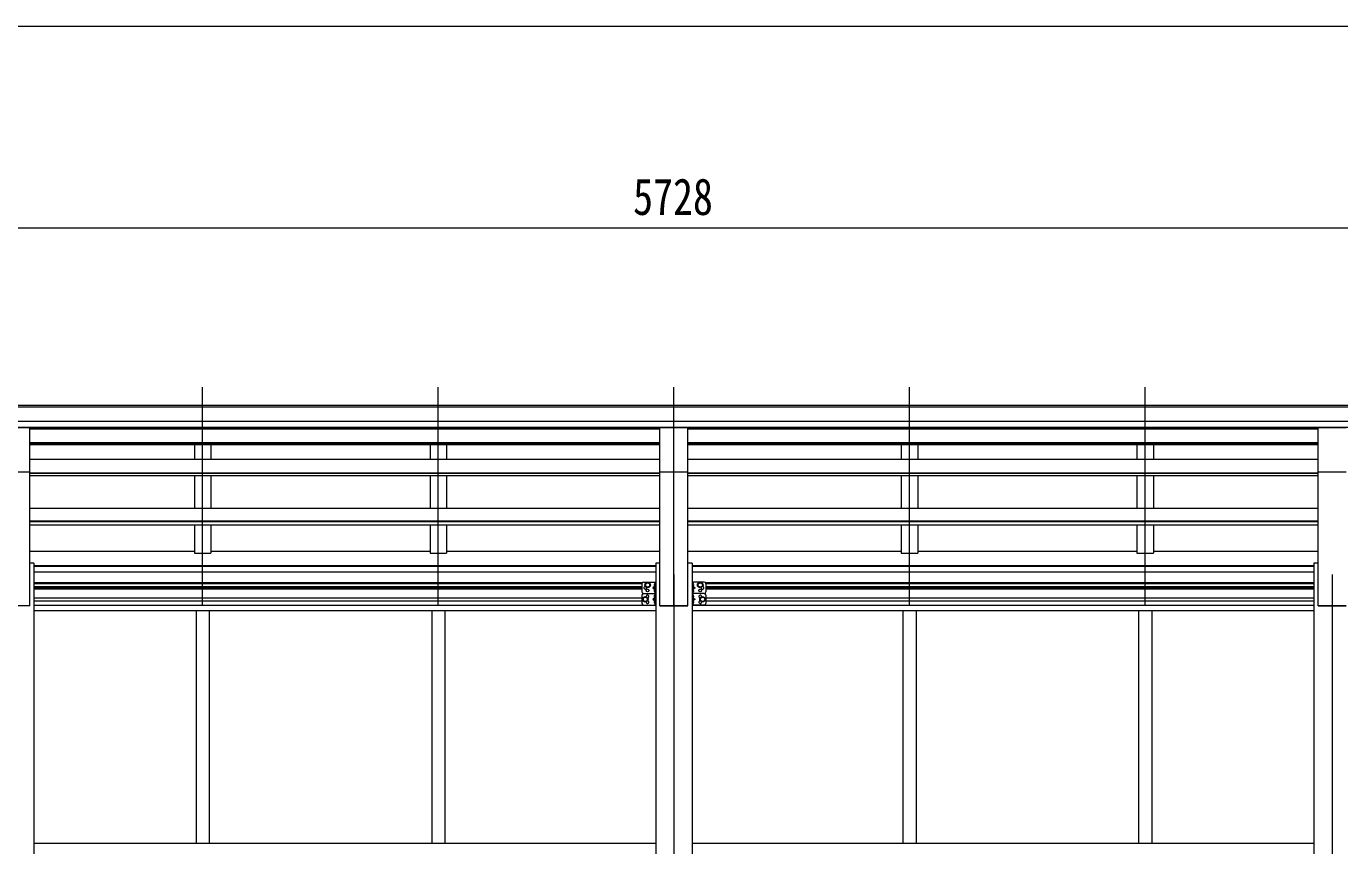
# Model space of a CAD drawing. Units: millimetres at full size; details may follow other scales. Extents: x -9783 to 9892, y -6828 to 6752.
# Drawn here: x 3066 to 7057, y 274 to 2765 of the extents above; entities that cross this region are included whole.
import ezdxf
from ezdxf.enums import TextEntityAlignment as Align

# ---------------------------------------------------------------- set-up
doc = ezdxf.new("R2010")
doc.units = ezdxf.units.MM
doc.header["$LTSCALE"] = 35
for name, color, linetype, lineweight in [('0-1_本体', 4, 'Continuous', 9), ('0-2_部品', 7, 'Continuous', 9), ('0-8_PARTS2', 2, 'Continuous', 9), ('0-A_寸法', 6, 'Continuous', 9), ('1-1_GLASS', 4, 'Continuous', 9), ('1-2_GLASS_SEAL', 7, 'Continuous', 9)]:
    doc.layers.add(name, color=color, linetype=linetype, lineweight=lineweight)
doc.styles.add('ＭＳ ゴシック', font='')
doc.styles.get('ＭＳ ゴシック').set_extended_font_data('MS Gothic')

msp = doc.modelspace()

# ---------------------------------------------------------------- linework, layer by layer
at = {"layer": '0-1_本体'}
for p, q in [((7891.47, 1612.37), (2176.47, 1612.37)), ((7891.47, 1607.02), (2176.47, 1607.02)), ((7891.47, 1563.5), (2176.47, 1563.5)), ((7891.47, 1545.83), (2176.47, 1545.83)), ((4991.47, 1543.45), (3076.47, 1543.45)), ((4991.47, 1540.5), (3076.47, 1540.5)), ((3576.97, 1543.45), (3576.97, 1540.5)), ((3626.97, 1543.45), (3626.97, 1540.5)), ((4292.97, 1543.45), (4292.97, 1540.5)), ((4342.97, 1543.45), (4342.97, 1540.5)), ((6991.47, 1543.45), (5076.47, 1543.45)), ((6991.47, 1540.5), (5076.47, 1540.5)), ((5724.97, 1543.45), (5724.97, 1540.5)), ((5774.97, 1543.45), (5774.97, 1540.5)), ((6440.97, 1543.45), (6440.97, 1540.5)), ((6490.97, 1543.45), (6490.97, 1540.5)), ((4991.47, 1498.54), (3076.47, 1498.54)), ((4991.47, 1496.85), (3076.47, 1496.85)), ((4991.47, 1493.06), (3076.47, 1493.06)), ((3576.97, 1493.06), (3576.97, 1447.64)), ((3626.97, 1493.06), (3626.97, 1447.64)), ((4292.97, 1493.06), (4292.97, 1447.64)), ((4342.97, 1493.06), (4342.97, 1447.64)), ((6991.47, 1498.54), (5076.47, 1498.54)), ((6991.47, 1496.85), (5076.47, 1496.85)), ((6991.47, 1493.06), (5076.47, 1493.06)), ((5724.97, 1493.06), (5724.97, 1447.64)), ((5774.97, 1493.06), (5774.97, 1447.64)), ((6440.97, 1493.06), (6440.97, 1447.64)), ((6490.97, 1493.06), (6490.97, 1447.64)), ((4991.47, 1447.64), (3076.47, 1447.64)), ((6991.47, 1447.64), (5076.47, 1447.64)), ((3076.47, 1002.84), (3076.47, 1409.8)), ((4991.47, 1407.05), (3076.47, 1407.05)), ((4991.47, 1405.37), (3076.47, 1405.37)), ((4991.47, 1398.5), (3076.47, 1398.5)), ((3576.97, 1398.5), (3576.97, 1299.4)), ((3626.97, 1398.5), (3626.97, 1299.4)), ((4292.97, 1398.5), (4292.97, 1299.4)), ((4342.97, 1398.5), (4342.97, 1299.4)), ((4991.47, 1002.84), (4991.47, 1409.8)), ((5076.47, 1002.84), (5076.47, 1409.8)), ((6991.47, 1407.05), (5076.47, 1407.05)), ((6991.47, 1405.37), (5076.47, 1405.37)), ((6991.47, 1398.5), (5076.47, 1398.5)), ((5724.97, 1398.5), (5724.97, 1299.4)), ((5774.97, 1398.5), (5774.97, 1299.4)), ((6440.97, 1398.5), (6440.97, 1299.4)), ((6490.97, 1398.5), (6490.97, 1299.4)), ((6991.47, 1002.84), (6991.47, 1409.8)), ((4991.47, 1299.4), (3076.47, 1299.4)), ((6991.47, 1299.4), (5076.47, 1299.4)), ((4991.47, 1260.26), (3076.47, 1260.26)), ((4991.47, 1258.59), (3076.47, 1258.59)), ((4991.47, 1248.95), (3076.47, 1248.95)), ((3626.97, 1248.95), (3626.97, 1163.45)), ((4342.97, 1248.95), (4342.97, 1163.45)), ((6991.47, 1260.26), (5076.47, 1260.26)), ((6991.47, 1258.59), (5076.47, 1258.59)), ((6991.47, 1248.95), (5076.47, 1248.95)), ((5774.97, 1248.95), (5774.97, 1163.45)), ((6490.97, 1248.95), (6490.97, 1163.45)), ((3576.97, 1168.66), (3076.47, 1168.66)), ((4292.97, 1168.66), (3626.97, 1168.66)), ((4991.47, 1168.24), (4342.97, 1168.24)), ((5724.97, 1168.66), (5076.47, 1168.66)), ((6440.97, 1168.66), (5774.97, 1168.66)), ((6991.47, 1168.66), (6490.97, 1168.66)), ((3088.97, 1132.84), (3076.47, 1132.84)), ((3088.97, 1132.84), (3088.97, -1747.15)), ((4978.97, 1124.36), (3088.97, 1124.36)), ((4978.97, 1122.98), (3088.97, 1122.98)), ((4991.47, 1132.84), (4978.97, 1132.84)), ((4978.97, 1132.84), (4978.97, -1747.15)), ((5088.97, 1132.84), (5076.47, 1132.84)), ((5088.97, 1132.84), (5088.97, -1747.15)), ((6978.97, 1124.36), (5088.97, 1124.36)), ((6978.97, 1122.98), (5088.97, 1122.98)), ((6991.47, 1132.84), (6978.97, 1132.84)), ((6978.97, 1132.84), (6978.97, -1747.15)), ((4978.97, 1105.8), (3088.97, 1105.8)), ((6978.97, 1105.8), (5088.97, 1105.8)), ((3076.47, 1002.84), (2991.47, 1002.84)), ((5076.47, 1002.84), (4991.47, 1002.84)), ((7076.47, 1002.84), (6991.47, 1002.84))]:
    msp.add_line(p, q, dxfattribs=at)
for points in [[(3576.97, 1248.95), (3576.97, 1163.45), (3626.97, 1163.45)], [(4292.97, 1248.95), (4292.97, 1163.45), (4342.97, 1163.45)], [(5724.97, 1248.95), (5724.97, 1163.45), (5774.97, 1163.45)], [(6440.97, 1248.95), (6440.97, 1163.45), (6490.97, 1163.45)]]:
    msp.add_lwpolyline(points, dxfattribs=at)
at = {"layer": '0-2_部品'}
for p, q in [((3076.47, 1543.96), (2991.47, 1543.96)), ((3076.47, 1409.81), (3076.47, 1543.96)), ((5076.47, 1543.96), (4991.47, 1543.96)), ((4991.47, 1409.81), (4991.47, 1543.96)), ((5076.47, 1409.81), (5076.47, 1543.96)), ((7076.47, 1543.96), (6991.47, 1543.96)), ((6991.47, 1409.81), (6991.47, 1543.96)), ((3076.47, 1409.81), (2991.47, 1409.81)), ((5076.47, 1409.81), (4991.47, 1409.81)), ((7076.47, 1409.81), (6991.47, 1409.81))]:
    msp.add_line(p, q, dxfattribs=at)
at = {"layer": '0-8_PARTS2'}
for p, q in [((3601.97, 1005.19), (3601.97, 1667.71)), ((4317.97, 1005.19), (4317.97, 1667.71)), ((5033.97, 1005.19), (5033.97, 1667.71)), ((5749.97, 1005.19), (5749.97, 1667.71)), ((6465.97, 1005.19), (6465.97, 1667.71)), ((5033.97, 1098.98), (5033.97, -1847.15)), ((7033.97, 1098.98), (7033.97, -1847.15))]:
    msp.add_line(p, q, dxfattribs=at)
at = {"layer": '0-A_寸法'}
for p, q in [((-3578.03, 2765.36), (7917.97, 2765.36)), ((7897.97, 2151.2), (2169.97, 2151.2))]:
    msp.add_line(p, q, dxfattribs=at)
at = {"layer": '1-1_GLASS'}
for p, q in [((3088.97, 1074.55), (4938.97, 1074.55)), ((3088.97, 1071.05), (4937, 1071.05)), ((3088.97, 1062.05), (4936.97, 1062.05)), ((3088.97, 1058.55), (4936.97, 1058.55)), ((4936.97, 1053.55), (3088.97, 1053.55)), ((5128.97, 1074.55), (6978.97, 1074.55)), ((5130.95, 1071.05), (6978.97, 1071.05)), ((5130.97, 1062.05), (6978.97, 1062.05)), ((5130.97, 1058.55), (6978.97, 1058.55)), ((6978.97, 1053.55), (5130.97, 1053.55)), ((3088.97, 1027.55), (4936.97, 1027.55)), ((3088.97, 1018.55), (4936.97, 1018.55)), ((3088.97, 1005.05), (4978.97, 1005.05)), ((4991.47, 1002.84), (5076.47, 1002.84)), ((5088.97, 1005.05), (6978.97, 1005.05)), ((5130.97, 1027.55), (6978.97, 1027.55)), ((5130.97, 1018.55), (6978.97, 1018.55)), ((6991.47, 1002.84), (7076.47, 1002.84)), ((3088.97, 989.05), (4978.97, 989.05)), ((3581.98, 989.05), (3581.98, 281.55)), ((3621.98, 989.05), (3621.98, 281.55)), ((4297.98, 989.05), (4297.98, 281.55)), ((4337.98, 989.05), (4337.98, 281.55)), ((5088.97, 989.05), (6978.97, 989.05)), ((5729.98, 989.05), (5729.98, 281.55)), ((5769.98, 989.05), (5769.98, 281.55)), ((6445.98, 989.05), (6445.98, 281.55)), ((6485.98, 989.05), (6485.98, 281.55)), ((3088.97, 281.55), (4978.97, 281.55)), ((5088.97, 281.55), (6978.97, 281.55))]:
    msp.add_line(p, q, dxfattribs=at)
at = {"layer": '1-2_GLASS_SEAL'}
for p, q in [((4936.97, 1070.55), (4936.97, 1045.55)), ((4941.97, 1075.55), (4978.97, 1075.55)), ((4941.97, 1040.55), (4978.97, 1040.55)), ((4976.47, 1058.05), (4969.47, 1058.05)), ((4975.97, 1071.05), (4975.17, 1070.91)), ((4975.97, 1063.05), (4975.17, 1063.2)), ((4975.97, 1053.05), (4975.17, 1052.91)), ((4975.97, 1045.05), (4975.17, 1045.2)), ((4975.97, 1063.05), (4976.47, 1063.14)), ((4975.97, 1045.05), (4976.47, 1045.14)), ((4976.47, 1075.55), (4976.47, 1040.55)), ((4976.47, 1040.55), (4976.47, 1005.55)), ((4978.97, 1075.55), (4978.97, 1040.55)), ((5088.97, 1075.55), (5088.97, 1040.55)), ((5125.97, 1075.55), (5088.97, 1075.55)), ((5125.97, 1040.55), (5088.97, 1040.55)), ((5091.47, 1075.55), (5091.47, 1040.55)), ((5091.97, 1063.05), (5091.47, 1063.14)), ((5091.47, 1058.05), (5098.47, 1058.05)), ((5091.97, 1045.05), (5091.47, 1045.14)), ((5091.47, 1040.55), (5091.47, 1005.55)), ((5091.97, 1071.05), (5092.78, 1070.91)), ((5091.97, 1063.05), (5092.78, 1063.2)), ((5091.97, 1053.05), (5092.78, 1052.91)), ((5091.97, 1045.05), (5092.78, 1045.2)), ((5130.97, 1070.55), (5130.97, 1045.55)), ((4936.97, 1035.55), (4936.97, 1010.55)), ((4941.97, 1005.55), (4978.97, 1005.55)), ((4976.47, 1023.05), (4969.47, 1023.05)), ((4975.97, 1036.05), (4975.17, 1035.91)), ((4975.97, 1028.05), (4975.17, 1028.2)), ((4975.97, 1018.05), (4975.17, 1017.91)), ((4975.97, 1010.05), (4975.17, 1010.2)), ((4975.97, 1028.05), (4976.47, 1028.14)), ((4975.97, 1010.05), (4976.47, 1010.14)), ((5125.97, 1005.55), (5088.97, 1005.55)), ((5091.97, 1028.05), (5091.47, 1028.14)), ((5091.47, 1023.05), (5098.47, 1023.05)), ((5091.97, 1010.05), (5091.47, 1010.14)), ((5091.97, 1036.05), (5092.78, 1035.91)), ((5091.97, 1028.05), (5092.78, 1028.2)), ((5091.97, 1018.05), (5092.78, 1017.91)), ((5091.97, 1010.05), (5092.78, 1010.2)), ((5130.97, 1035.55), (5130.97, 1010.55))]:
    msp.add_line(p, q, dxfattribs=at)
for points in [[(4941.97, 1040.55), (4978.97, 1040.55), (4978.97, 1005.55)], [(4976.47, 1063.05), (4969.47, 1058.05), (4976.47, 1053.05)], [(4976.86, 1067.05), (4976.23, 1068.24), (4973.99, 1069.35)], [(4976.86, 1067.05), (4976.23, 1065.87), (4973.99, 1064.75)], [(4976.86, 1049.05), (4976.23, 1050.24), (4973.99, 1051.35)], [(4976.86, 1049.05), (4976.23, 1047.87), (4973.99, 1046.75)], [(4975.97, 1063.05), (4975.97, 1071.05), (4976.47, 1070.97), (4976.47, 1063.14)], [(4975.97, 1045.05), (4975.97, 1053.05), (4976.47, 1052.97), (4976.47, 1045.14)], [(5125.97, 1040.55), (5088.97, 1040.55), (5088.97, 1005.55)], [(5091.09, 1067.05), (5091.72, 1068.24), (5093.95, 1069.35)], [(5091.09, 1067.05), (5091.72, 1065.87), (5093.95, 1064.75)], [(5091.09, 1049.05), (5091.72, 1050.24), (5093.95, 1051.35)], [(5091.09, 1049.05), (5091.72, 1047.87), (5093.95, 1046.75)], [(5091.97, 1063.05), (5091.97, 1071.05), (5091.47, 1070.97), (5091.47, 1063.14)], [(5091.47, 1063.05), (5098.47, 1058.05), (5091.47, 1053.05)], [(5091.97, 1045.05), (5091.97, 1053.05), (5091.47, 1052.97), (5091.47, 1045.14)], [(4976.47, 1028.05), (4969.47, 1023.05), (4976.47, 1018.05)], [(4976.86, 1032.05), (4976.23, 1033.24), (4973.99, 1034.35)], [(4976.86, 1032.05), (4976.23, 1030.87), (4973.99, 1029.75)], [(4976.86, 1014.05), (4976.23, 1015.24), (4973.99, 1016.35)], [(4976.86, 1014.05), (4976.23, 1012.87), (4973.99, 1011.75)], [(4975.97, 1028.05), (4975.97, 1036.05), (4976.47, 1035.97), (4976.47, 1028.14)], [(4975.97, 1010.05), (4975.97, 1018.05), (4976.47, 1017.97), (4976.47, 1010.14)], [(5091.09, 1032.05), (5091.72, 1033.24), (5093.95, 1034.35)], [(5091.09, 1032.05), (5091.72, 1030.87), (5093.95, 1029.75)], [(5091.09, 1014.05), (5091.72, 1015.24), (5093.95, 1016.35)], [(5091.09, 1014.05), (5091.72, 1012.87), (5093.95, 1011.75)], [(5091.97, 1028.05), (5091.97, 1036.05), (5091.47, 1035.97), (5091.47, 1028.14)], [(5091.47, 1028.05), (5098.47, 1023.05), (5091.47, 1018.05)], [(5091.97, 1010.05), (5091.97, 1018.05), (5091.47, 1017.97), (5091.47, 1010.14)]]:
    msp.add_lwpolyline(points, dxfattribs=at)
for points in [[(4953.97, 1059.05), (4960.47, 1062.8), (4960.47, 1070.31), (4953.97, 1074.06), (4947.47, 1070.31), (4947.47, 1062.8)], [(5113.97, 1059.05), (5107.47, 1062.8), (5107.47, 1070.31), (5113.97, 1074.06), (5120.47, 1070.31), (5120.47, 1062.8)], [(4946.97, 1015.55), (4953.47, 1019.3), (4953.47, 1026.81), (4946.97, 1030.56), (4940.47, 1026.81), (4940.47, 1019.3)], [(5120.97, 1015.55), (5114.47, 1019.3), (5114.47, 1026.81), (5120.97, 1030.56), (5127.47, 1026.81), (5127.47, 1019.3)]]:
    msp.add_lwpolyline(points, close=True, dxfattribs=at)
for centre, radius in [((4953.97, 1066.55), 8.5), ((4953.97, 1066.55), 7.5), ((4953.97, 1066.55), 6.5), ((4953.97, 1049.55), 4.25), ((5113.97, 1066.55), 8.5), ((5113.97, 1066.55), 7.5), ((5113.97, 1066.55), 6.5), ((5113.97, 1049.55), 4.25), ((4946.97, 1023.05), 8.5), ((4946.97, 1023.05), 7.5), ((4946.97, 1023.05), 6.5), ((5120.97, 1023.05), 8.5), ((5120.97, 1023.05), 7.5), ((5120.97, 1023.05), 6.5)]:
    msp.add_circle(centre, radius, dxfattribs=at)
for centre, radius, start, end in [((4941.97, 1070.55), 5, 90, 180), ((4941.97, 1045.55), 5, 180, 270), ((4941.97, 1035.55), 5, 90, 180), ((4946.97, 1058.05), 4.25, 94.76077, 6.29431), ((4980.07, 1067.05), 6.5, 147.94412, 212.05588), ((4980.07, 1049.05), 6.5, 147.94412, 212.05588), ((4975.33, 1070.03), 0.9, 100, 147.94412), ((4975.33, 1064.08), 0.9, 212.05588, 260), ((4975.33, 1052.03), 0.9, 100, 147.94412), ((4975.33, 1046.08), 0.9, 212.05588, 260), ((5092.62, 1070.03), 0.9, 32.05588, 80), ((5092.62, 1064.08), 0.9, 280, 327.94412), ((5092.62, 1052.03), 0.9, 32.05588, 80), ((5092.62, 1046.08), 0.9, 280, 327.94412), ((5087.87, 1067.05), 6.5, 327.94412, 32.05588), ((5087.87, 1049.05), 6.5, 327.94412, 32.05588), ((5120.97, 1058.05), 4.25, 173.70569, 85.23923), ((5125.97, 1070.55), 5, 0, 90), ((5125.97, 1045.55), 5, 270, 0), ((5125.97, 1035.55), 5, 0, 90), ((4941.97, 1010.55), 5, 180, 270), ((4953.97, 1031.55), 4.25, 274.76077, 186.29431), ((4953.97, 1014.55), 4.25, 173.70569, 85.23923), ((4980.07, 1032.05), 6.5, 147.94412, 212.05588), ((4980.07, 1014.05), 6.5, 147.94412, 212.05588), ((4975.33, 1035.03), 0.9, 100, 147.94412), ((4975.33, 1029.08), 0.9, 212.05588, 260), ((4975.33, 1017.03), 0.9, 100, 147.94412), ((4975.33, 1011.08), 0.9, 212.05588, 260), ((5092.62, 1035.03), 0.9, 32.05588, 80), ((5092.62, 1029.08), 0.9, 280, 327.94412), ((5092.62, 1017.03), 0.9, 32.05588, 80), ((5092.62, 1011.08), 0.9, 280, 327.94412), ((5087.87, 1032.05), 6.5, 327.94412, 32.05588), ((5087.87, 1014.05), 6.5, 327.94412, 32.05588), ((5113.97, 1031.55), 4.25, 353.70569, 265.23923), ((5113.97, 1014.55), 4.25, 94.76077, 6.29431), ((5125.97, 1010.55), 5, 270, 0)]:
    msp.add_arc(centre, radius, start, end, dxfattribs=at)

# ---------------------------------------------------------------- texts
at = {"layer": '0-A_寸法', "color": 7, "style": 'ＭＳ ゴシック', "width": 0.8}
msp.add_text('5728', height=111.4, dxfattribs=at).set_placement((4909.97, 2158.2), align=Align.BOTTOM_LEFT)

doc.saveas('drawing.dxf')
